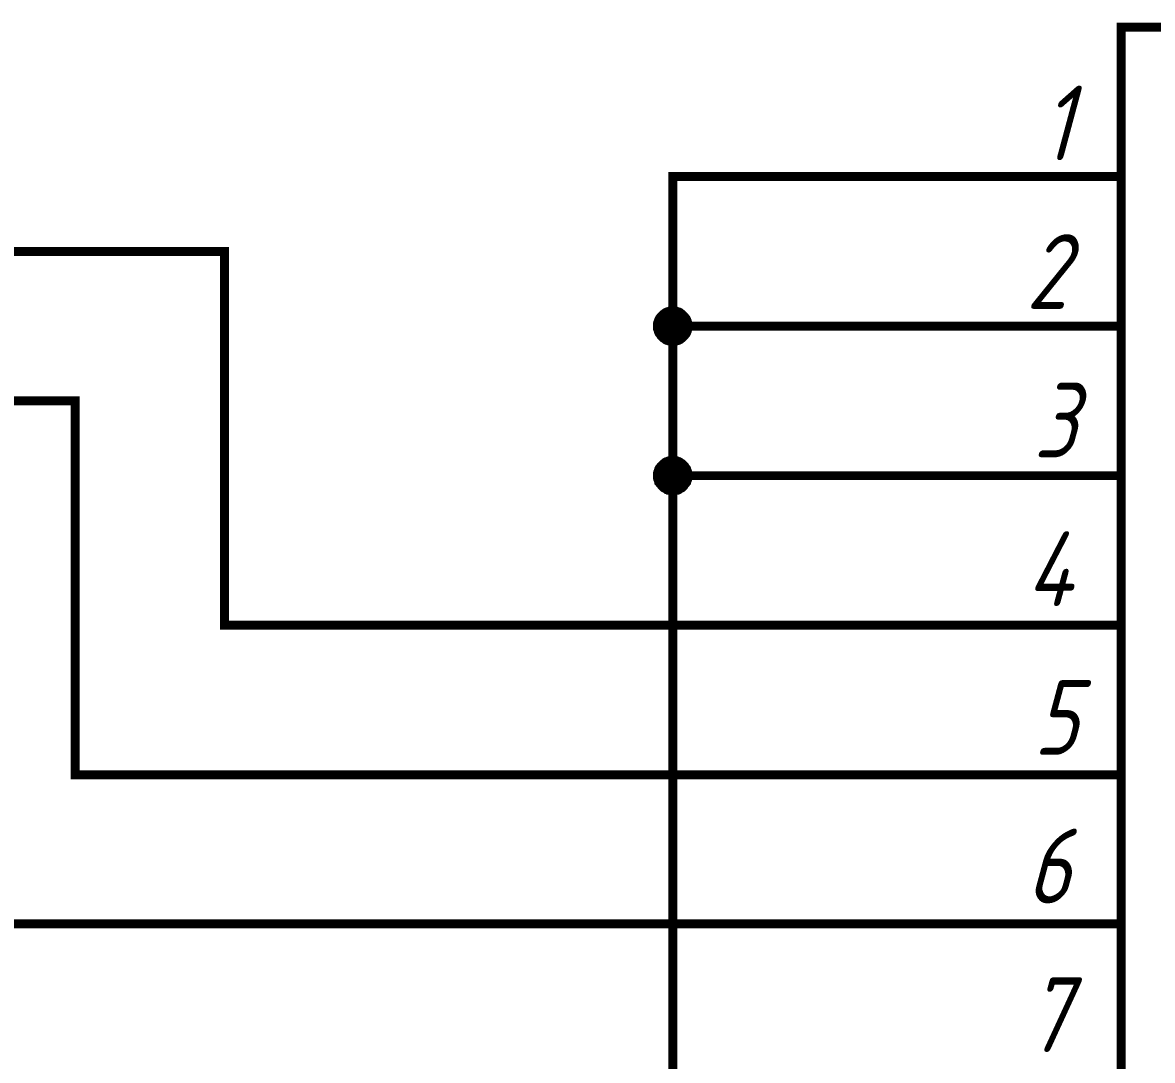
# Model space of a CAD drawing. Header units: millimetres. Extents: x 101 to 942, y 57 to 651.
# Drawn here: x 283.4 to 321.18, y 549.23 to 583.94 of the extents above; entities that cross this region are included whole.
import ezdxf

# ---------------------------------------------------------------- set-up
doc = ezdxf.new("R2010")
doc.units = ezdxf.units.MM
doc.header["$LTSCALE"] = 0.5
doc.layers.add('Sheet', color=255, linetype='Continuous')
doc.styles.add('GOST type A0', font='', dxfattribs={"oblique": 15, "height": 3.5})
doc.styles.get('GOST type A0').set_extended_font_data('GOST type A')

msp = doc.modelspace()

# ---------------------------------------------------------------- linework, layer by layer
at = {"layer": 'Sheet', "color": 7, "const_width": 0.3}
msp.add_lwpolyline([(320.142, 583.791), (347.627, 583.791), (347.627, 538.791), (320.142, 538.791), (320.142, 583.791)], close=True, dxfattribs=at)
at = {"layer": 'Sheet', "color": 7}
for points, const_width in [([(317.642, 578.789), (305.142, 578.789), (305.142, 573.788), (317.642, 573.788)], 0.3), ([(320.142, 578.789), (317.642, 578.789)], 0.3), ([(255.157, 576.289), (290.158, 576.289), (290.158, 563.784), (317.642, 563.784)], 0.3), ([(304.63, 573.788), (304.63, 573.819), (304.63, 573.834), (304.63, 573.865), (304.645, 573.896), (304.645, 573.912), (304.661, 573.943), (304.661, 573.958), (304.676, 573.99), (304.676, 574.005), (304.692, 574.036), (304.707, 574.052), (304.723, 574.067), (304.738, 574.098), (304.754, 574.114), (304.77, 574.129), (304.785, 574.145), (304.801, 574.16), (304.816, 574.176), (304.832, 574.191), (304.863, 574.207), (304.878, 574.223), (304.894, 574.238), (304.925, 574.254), (304.94, 574.254), (304.971, 574.269), (304.987, 574.269), (305.018, 574.285), (305.034, 574.285), (305.065, 574.3), (305.096, 574.3), (305.111, 574.3), (305.142, 574.3)], 0.3), ([(304.63, 573.788), (304.63, 573.819), (304.63, 573.834), (304.63, 573.865), (304.645, 573.896), (304.645, 573.912), (304.661, 573.943), (304.661, 573.958), (304.676, 573.99), (304.676, 574.005), (304.692, 574.036), (304.707, 574.052), (304.723, 574.067), (304.738, 574.098), (304.754, 574.114), (304.77, 574.129), (304.785, 574.145), (304.801, 574.16), (304.816, 574.176), (304.832, 574.191), (304.863, 574.207), (304.878, 574.223), (304.894, 574.238), (304.925, 574.254), (304.94, 574.254), (304.971, 574.269), (304.987, 574.269), (305.018, 574.285), (305.034, 574.285), (305.065, 574.3), (305.096, 574.3), (305.111, 574.3), (305.142, 574.3)], 0.3), ([(304.63, 573.788), (304.63, 573.819), (304.63, 573.834), (304.63, 573.865), (304.645, 573.896), (304.645, 573.912), (304.661, 573.943), (304.661, 573.958), (304.676, 573.99), (304.676, 574.005), (304.692, 574.036), (304.707, 574.052), (304.723, 574.067), (304.738, 574.098), (304.754, 574.114), (304.77, 574.129), (304.785, 574.145), (304.801, 574.16), (304.816, 574.176), (304.832, 574.191), (304.863, 574.207), (304.878, 574.223), (304.894, 574.238), (304.925, 574.254), (304.94, 574.254), (304.971, 574.269), (304.987, 574.269), (305.018, 574.285), (305.034, 574.285), (305.065, 574.3), (305.096, 574.3), (305.111, 574.3), (305.142, 574.3)], 0.3), ([(304.63, 573.788), (304.63, 573.819), (304.63, 573.834), (304.63, 573.865), (304.645, 573.896), (304.645, 573.912), (304.661, 573.943), (304.661, 573.958), (304.676, 573.99), (304.676, 574.005), (304.692, 574.036), (304.707, 574.052), (304.723, 574.067), (304.738, 574.098), (304.754, 574.114), (304.77, 574.129), (304.785, 574.145), (304.801, 574.16), (304.816, 574.176), (304.832, 574.191), (304.863, 574.207), (304.878, 574.223), (304.894, 574.238), (304.925, 574.254), (304.94, 574.254), (304.971, 574.269), (304.987, 574.269), (305.018, 574.285), (305.034, 574.285), (305.065, 574.3), (305.096, 574.3), (305.111, 574.3), (305.142, 574.3)], 0.3), ([(304.63, 573.788), (304.63, 573.819), (304.63, 573.834), (304.63, 573.865), (304.645, 573.896), (304.645, 573.912), (304.661, 573.943), (304.661, 573.958), (304.676, 573.99), (304.676, 574.005), (304.692, 574.036), (304.707, 574.052), (304.723, 574.067), (304.738, 574.098), (304.754, 574.114), (304.77, 574.129), (304.785, 574.145), (304.801, 574.16), (304.816, 574.176), (304.832, 574.191), (304.863, 574.207), (304.878, 574.223), (304.894, 574.238), (304.925, 574.254), (304.94, 574.254), (304.971, 574.269), (304.987, 574.269), (305.018, 574.285), (305.034, 574.285), (305.065, 574.3), (305.096, 574.3), (305.111, 574.3), (305.142, 574.3)], 0.0991), ([(304.63, 573.788), (304.63, 573.819), (304.63, 573.834), (304.63, 573.865), (304.645, 573.896), (304.645, 573.912), (304.661, 573.943), (304.661, 573.958), (304.676, 573.99), (304.676, 574.005), (304.692, 574.036), (304.707, 574.052), (304.723, 574.067), (304.738, 574.098), (304.754, 574.114), (304.77, 574.129), (304.785, 574.145), (304.801, 574.16), (304.816, 574.176), (304.832, 574.191), (304.863, 574.207), (304.878, 574.223), (304.894, 574.238), (304.925, 574.254), (304.94, 574.254), (304.971, 574.269), (304.987, 574.269), (305.018, 574.285), (305.034, 574.285), (305.065, 574.3), (305.096, 574.3), (305.111, 574.3), (305.142, 574.3)], 0.0991), ([(304.63, 573.788), (304.63, 573.819), (304.63, 573.834), (304.63, 573.865), (304.645, 573.896), (304.645, 573.912), (304.661, 573.943), (304.661, 573.958), (304.676, 573.99), (304.676, 574.005), (304.692, 574.036), (304.707, 574.052), (304.723, 574.067), (304.738, 574.098), (304.754, 574.114), (304.77, 574.129), (304.785, 574.145), (304.801, 574.16), (304.816, 574.176), (304.832, 574.191), (304.863, 574.207), (304.878, 574.223), (304.894, 574.238), (304.925, 574.254), (304.94, 574.254), (304.971, 574.269), (304.987, 574.269), (305.018, 574.285), (305.034, 574.285), (305.065, 574.3), (305.096, 574.3), (305.111, 574.3), (305.142, 574.3)], 0.0991), ([(304.63, 573.788), (304.63, 573.819), (304.63, 573.834), (304.63, 573.865), (304.645, 573.896), (304.645, 573.912), (304.661, 573.943), (304.661, 573.958), (304.676, 573.99), (304.676, 574.005), (304.692, 574.036), (304.707, 574.052), (304.723, 574.067), (304.738, 574.098), (304.754, 574.114), (304.77, 574.129), (304.785, 574.145), (304.801, 574.16), (304.816, 574.176), (304.832, 574.191), (304.863, 574.207), (304.878, 574.223), (304.894, 574.238), (304.925, 574.254), (304.94, 574.254), (304.971, 574.269), (304.987, 574.269), (305.018, 574.285), (305.034, 574.285), (305.065, 574.3), (305.096, 574.3), (305.111, 574.3), (305.142, 574.3)], 0.0991), ([(305.142, 574.3), (305.142, 574.3)], 0.3), ([(305.142, 574.3), (305.173, 574.3), (305.189, 574.3), (305.22, 574.3), (305.251, 574.285), (305.266, 574.285), (305.298, 574.269), (305.313, 574.269), (305.344, 574.254), (305.36, 574.254), (305.391, 574.238), (305.406, 574.223), (305.422, 574.207), (305.453, 574.191), (305.468, 574.176), (305.484, 574.16), (305.499, 574.145), (305.515, 574.129), (305.53, 574.114), (305.546, 574.098), (305.561, 574.067), (305.577, 574.052), (305.593, 574.036), (305.608, 574.005), (305.608, 573.99), (305.624, 573.958), (305.624, 573.943), (305.639, 573.912), (305.639, 573.896), (305.655, 573.865), (305.655, 573.834), (305.655, 573.819), (305.655, 573.788)], 0.3), ([(305.142, 574.3), (305.142, 574.3)], 0.3), ([(305.142, 574.3), (305.173, 574.3), (305.189, 574.3), (305.22, 574.3), (305.251, 574.285), (305.266, 574.285), (305.298, 574.269), (305.313, 574.269), (305.344, 574.254), (305.36, 574.254), (305.391, 574.238), (305.406, 574.223), (305.422, 574.207), (305.453, 574.191), (305.468, 574.176), (305.484, 574.16), (305.499, 574.145), (305.515, 574.129), (305.53, 574.114), (305.546, 574.098), (305.561, 574.067), (305.577, 574.052), (305.593, 574.036), (305.608, 574.005), (305.608, 573.99), (305.624, 573.958), (305.624, 573.943), (305.639, 573.912), (305.639, 573.896), (305.655, 573.865), (305.655, 573.834), (305.655, 573.819), (305.655, 573.788)], 0.3), ([(305.142, 574.3), (305.142, 574.3)], 0.3), ([(305.142, 574.3), (305.173, 574.3), (305.189, 574.3), (305.22, 574.3), (305.251, 574.285), (305.266, 574.285), (305.298, 574.269), (305.313, 574.269), (305.344, 574.254), (305.36, 574.254), (305.391, 574.238), (305.406, 574.223), (305.422, 574.207), (305.453, 574.191), (305.468, 574.176), (305.484, 574.16), (305.499, 574.145), (305.515, 574.129), (305.53, 574.114), (305.546, 574.098), (305.561, 574.067), (305.577, 574.052), (305.593, 574.036), (305.608, 574.005), (305.608, 573.99), (305.624, 573.958), (305.624, 573.943), (305.639, 573.912), (305.639, 573.896), (305.655, 573.865), (305.655, 573.834), (305.655, 573.819), (305.655, 573.788)], 0.3), ([(305.142, 574.3), (305.142, 574.3)], 0.3), ([(305.142, 574.3), (305.173, 574.3), (305.189, 574.3), (305.22, 574.3), (305.251, 574.285), (305.266, 574.285), (305.298, 574.269), (305.313, 574.269), (305.344, 574.254), (305.36, 574.254), (305.391, 574.238), (305.406, 574.223), (305.422, 574.207), (305.453, 574.191), (305.468, 574.176), (305.484, 574.16), (305.499, 574.145), (305.515, 574.129), (305.53, 574.114), (305.546, 574.098), (305.561, 574.067), (305.577, 574.052), (305.593, 574.036), (305.608, 574.005), (305.608, 573.99), (305.624, 573.958), (305.624, 573.943), (305.639, 573.912), (305.639, 573.896), (305.655, 573.865), (305.655, 573.834), (305.655, 573.819), (305.655, 573.788)], 0.3), ([(305.142, 574.3), (305.142, 574.3)], 0.0991), ([(305.142, 574.3), (305.173, 574.3), (305.189, 574.3), (305.22, 574.3), (305.251, 574.285), (305.266, 574.285), (305.298, 574.269), (305.313, 574.269), (305.344, 574.254), (305.36, 574.254), (305.391, 574.238), (305.406, 574.223), (305.422, 574.207), (305.453, 574.191), (305.468, 574.176), (305.484, 574.16), (305.499, 574.145), (305.515, 574.129), (305.53, 574.114), (305.546, 574.098), (305.561, 574.067), (305.577, 574.052), (305.593, 574.036), (305.608, 574.005), (305.608, 573.99), (305.624, 573.958), (305.624, 573.943), (305.639, 573.912), (305.639, 573.896), (305.655, 573.865), (305.655, 573.834), (305.655, 573.819), (305.655, 573.788)], 0.0991), ([(305.142, 574.3), (305.142, 574.3)], 0.0991), ([(305.142, 574.3), (305.173, 574.3), (305.189, 574.3), (305.22, 574.3), (305.251, 574.285), (305.266, 574.285), (305.298, 574.269), (305.313, 574.269), (305.344, 574.254), (305.36, 574.254), (305.391, 574.238), (305.406, 574.223), (305.422, 574.207), (305.453, 574.191), (305.468, 574.176), (305.484, 574.16), (305.499, 574.145), (305.515, 574.129), (305.53, 574.114), (305.546, 574.098), (305.561, 574.067), (305.577, 574.052), (305.593, 574.036), (305.608, 574.005), (305.608, 573.99), (305.624, 573.958), (305.624, 573.943), (305.639, 573.912), (305.639, 573.896), (305.655, 573.865), (305.655, 573.834), (305.655, 573.819), (305.655, 573.788)], 0.0991), ([(305.142, 574.3), (305.142, 574.3)], 0.0991), ([(305.142, 574.3), (305.173, 574.3), (305.189, 574.3), (305.22, 574.3), (305.251, 574.285), (305.266, 574.285), (305.298, 574.269), (305.313, 574.269), (305.344, 574.254), (305.36, 574.254), (305.391, 574.238), (305.406, 574.223), (305.422, 574.207), (305.453, 574.191), (305.468, 574.176), (305.484, 574.16), (305.499, 574.145), (305.515, 574.129), (305.53, 574.114), (305.546, 574.098), (305.561, 574.067), (305.577, 574.052), (305.593, 574.036), (305.608, 574.005), (305.608, 573.99), (305.624, 573.958), (305.624, 573.943), (305.639, 573.912), (305.639, 573.896), (305.655, 573.865), (305.655, 573.834), (305.655, 573.819), (305.655, 573.788)], 0.0991), ([(305.142, 574.3), (305.142, 574.3)], 0.0991), ([(305.142, 574.3), (305.173, 574.3), (305.189, 574.3), (305.22, 574.3), (305.251, 574.285), (305.266, 574.285), (305.298, 574.269), (305.313, 574.269), (305.344, 574.254), (305.36, 574.254), (305.391, 574.238), (305.406, 574.223), (305.422, 574.207), (305.453, 574.191), (305.468, 574.176), (305.484, 574.16), (305.499, 574.145), (305.515, 574.129), (305.53, 574.114), (305.546, 574.098), (305.561, 574.067), (305.577, 574.052), (305.593, 574.036), (305.608, 574.005), (305.608, 573.99), (305.624, 573.958), (305.624, 573.943), (305.639, 573.912), (305.639, 573.896), (305.655, 573.865), (305.655, 573.834), (305.655, 573.819), (305.655, 573.788)], 0.0991), ([(305.142, 573.275), (305.111, 573.275), (305.096, 573.275), (305.065, 573.275), (305.034, 573.291), (305.018, 573.291), (304.987, 573.306), (304.971, 573.306), (304.94, 573.322), (304.925, 573.322), (304.894, 573.337), (304.878, 573.353), (304.863, 573.368), (304.832, 573.384), (304.816, 573.399), (304.801, 573.415), (304.785, 573.43), (304.77, 573.446), (304.754, 573.461), (304.738, 573.477), (304.723, 573.508), (304.707, 573.524), (304.692, 573.539), (304.676, 573.57), (304.676, 573.586), (304.661, 573.617), (304.661, 573.632), (304.645, 573.663), (304.645, 573.679), (304.63, 573.71), (304.63, 573.741), (304.63, 573.757), (304.63, 573.788)], 0.3), ([(304.63, 573.788), (304.63, 573.788)], 0.3), ([(305.142, 573.275), (305.111, 573.275), (305.096, 573.275), (305.065, 573.275), (305.034, 573.291), (305.018, 573.291), (304.987, 573.306), (304.971, 573.306), (304.94, 573.322), (304.925, 573.322), (304.894, 573.337), (304.878, 573.353), (304.863, 573.368), (304.832, 573.384), (304.816, 573.399), (304.801, 573.415), (304.785, 573.43), (304.77, 573.446), (304.754, 573.461), (304.738, 573.477), (304.723, 573.508), (304.707, 573.524), (304.692, 573.539), (304.676, 573.57), (304.676, 573.586), (304.661, 573.617), (304.661, 573.632), (304.645, 573.663), (304.645, 573.679), (304.63, 573.71), (304.63, 573.741), (304.63, 573.757), (304.63, 573.788)], 0.3), ([(304.63, 573.788), (304.63, 573.788)], 0.3), ([(305.142, 573.275), (305.111, 573.275), (305.096, 573.275), (305.065, 573.275), (305.034, 573.291), (305.018, 573.291), (304.987, 573.306), (304.971, 573.306), (304.94, 573.322), (304.925, 573.322), (304.894, 573.337), (304.878, 573.353), (304.863, 573.368), (304.832, 573.384), (304.816, 573.399), (304.801, 573.415), (304.785, 573.43), (304.77, 573.446), (304.754, 573.461), (304.738, 573.477), (304.723, 573.508), (304.707, 573.524), (304.692, 573.539), (304.676, 573.57), (304.676, 573.586), (304.661, 573.617), (304.661, 573.632), (304.645, 573.663), (304.645, 573.679), (304.63, 573.71), (304.63, 573.741), (304.63, 573.757), (304.63, 573.788)], 0.3), ([(304.63, 573.788), (304.63, 573.788)], 0.3), ([(305.142, 573.275), (305.111, 573.275), (305.096, 573.275), (305.065, 573.275), (305.034, 573.291), (305.018, 573.291), (304.987, 573.306), (304.971, 573.306), (304.94, 573.322), (304.925, 573.322), (304.894, 573.337), (304.878, 573.353), (304.863, 573.368), (304.832, 573.384), (304.816, 573.399), (304.801, 573.415), (304.785, 573.43), (304.77, 573.446), (304.754, 573.461), (304.738, 573.477), (304.723, 573.508), (304.707, 573.524), (304.692, 573.539), (304.676, 573.57), (304.676, 573.586), (304.661, 573.617), (304.661, 573.632), (304.645, 573.663), (304.645, 573.679), (304.63, 573.71), (304.63, 573.741), (304.63, 573.757), (304.63, 573.788)], 0.3), ([(304.63, 573.788), (304.63, 573.788)], 0.3), ([(305.655, 573.788), (305.655, 573.757), (305.655, 573.741), (305.655, 573.71), (305.639, 573.679), (305.639, 573.663), (305.624, 573.632), (305.624, 573.617), (305.608, 573.586), (305.608, 573.57), (305.593, 573.539), (305.577, 573.524), (305.561, 573.508), (305.546, 573.477), (305.53, 573.461), (305.515, 573.446), (305.499, 573.43), (305.484, 573.415), (305.468, 573.399), (305.453, 573.384), (305.422, 573.368), (305.406, 573.353), (305.391, 573.337), (305.36, 573.322), (305.344, 573.322), (305.313, 573.306), (305.298, 573.306), (305.266, 573.291), (305.251, 573.291), (305.22, 573.275), (305.189, 573.275), (305.173, 573.275), (305.142, 573.275)], 0.3), ([(305.142, 568.786), (305.142, 573.788)], 0.3), ([(305.655, 573.788), (305.655, 573.757), (305.655, 573.741), (305.655, 573.71), (305.639, 573.679), (305.639, 573.663), (305.624, 573.632), (305.624, 573.617), (305.608, 573.586), (305.608, 573.57), (305.593, 573.539), (305.577, 573.524), (305.561, 573.508), (305.546, 573.477), (305.53, 573.461), (305.515, 573.446), (305.499, 573.43), (305.484, 573.415), (305.468, 573.399), (305.453, 573.384), (305.422, 573.368), (305.406, 573.353), (305.391, 573.337), (305.36, 573.322), (305.344, 573.322), (305.313, 573.306), (305.298, 573.306), (305.266, 573.291), (305.251, 573.291), (305.22, 573.275), (305.189, 573.275), (305.173, 573.275), (305.142, 573.275)], 0.3), ([(305.655, 573.788), (305.655, 573.757), (305.655, 573.741), (305.655, 573.71), (305.639, 573.679), (305.639, 573.663), (305.624, 573.632), (305.624, 573.617), (305.608, 573.586), (305.608, 573.57), (305.593, 573.539), (305.577, 573.524), (305.561, 573.508), (305.546, 573.477), (305.53, 573.461), (305.515, 573.446), (305.499, 573.43), (305.484, 573.415), (305.468, 573.399), (305.453, 573.384), (305.422, 573.368), (305.406, 573.353), (305.391, 573.337), (305.36, 573.322), (305.344, 573.322), (305.313, 573.306), (305.298, 573.306), (305.266, 573.291), (305.251, 573.291), (305.22, 573.275), (305.189, 573.275), (305.173, 573.275), (305.142, 573.275)], 0.3), ([(305.655, 573.788), (305.655, 573.757), (305.655, 573.741), (305.655, 573.71), (305.639, 573.679), (305.639, 573.663), (305.624, 573.632), (305.624, 573.617), (305.608, 573.586), (305.608, 573.57), (305.593, 573.539), (305.577, 573.524), (305.561, 573.508), (305.546, 573.477), (305.53, 573.461), (305.515, 573.446), (305.499, 573.43), (305.484, 573.415), (305.468, 573.399), (305.453, 573.384), (305.422, 573.368), (305.406, 573.353), (305.391, 573.337), (305.36, 573.322), (305.344, 573.322), (305.313, 573.306), (305.298, 573.306), (305.266, 573.291), (305.251, 573.291), (305.22, 573.275), (305.189, 573.275), (305.173, 573.275), (305.142, 573.275)], 0.3), ([(305.655, 573.788), (305.655, 573.788), (305.655, 573.788), (305.655, 573.788), (305.655, 573.788), (305.655, 573.788), (305.655, 573.788), (305.655, 573.788), (305.655, 573.788), (305.655, 573.788), (305.655, 573.788), (305.655, 573.788), (305.655, 573.788), (305.655, 573.788), (305.655, 573.788), (305.655, 573.788), (305.655, 573.788), (305.655, 573.788), (305.655, 573.788), (305.655, 573.788), (305.655, 573.788), (305.655, 573.788), (305.655, 573.788), (305.655, 573.788), (305.655, 573.788), (305.655, 573.788), (305.655, 573.788), (305.655, 573.788), (305.655, 573.788), (305.655, 573.788), (305.655, 573.788), (305.655, 573.788), (305.655, 573.788)], 0.3), ([(305.655, 573.788), (305.655, 573.788)], 0.3), ([(305.655, 573.788), (305.655, 573.788), (305.655, 573.788), (305.655, 573.788), (305.655, 573.788), (305.655, 573.788), (305.655, 573.788), (305.655, 573.788), (305.655, 573.788), (305.655, 573.788), (305.655, 573.788), (305.655, 573.788), (305.655, 573.788), (305.655, 573.788), (305.655, 573.788), (305.655, 573.788), (305.655, 573.788), (305.655, 573.788), (305.655, 573.788), (305.655, 573.788), (305.655, 573.788), (305.655, 573.788), (305.655, 573.788), (305.655, 573.788), (305.655, 573.788), (305.655, 573.788), (305.655, 573.788), (305.655, 573.788), (305.655, 573.788), (305.655, 573.788), (305.655, 573.788), (305.655, 573.788), (305.655, 573.788)], 0.3), ([(305.655, 573.788), (305.655, 573.788)], 0.3), ([(305.655, 573.788), (305.655, 573.788), (305.655, 573.788), (305.655, 573.788), (305.655, 573.788), (305.655, 573.788), (305.655, 573.788), (305.655, 573.788), (305.655, 573.788), (305.655, 573.788), (305.655, 573.788), (305.655, 573.788), (305.655, 573.788), (305.655, 573.788), (305.655, 573.788), (305.655, 573.788), (305.655, 573.788), (305.655, 573.788), (305.655, 573.788), (305.655, 573.788), (305.655, 573.788), (305.655, 573.788), (305.655, 573.788), (305.655, 573.788), (305.655, 573.788), (305.655, 573.788), (305.655, 573.788), (305.655, 573.788), (305.655, 573.788), (305.655, 573.788), (305.655, 573.788), (305.655, 573.788), (305.655, 573.788)], 0.3), ([(305.655, 573.788), (305.655, 573.788)], 0.3), ([(305.655, 573.788), (305.655, 573.788), (305.655, 573.788), (305.655, 573.788), (305.655, 573.788), (305.655, 573.788), (305.655, 573.788), (305.655, 573.788), (305.655, 573.788), (305.655, 573.788), (305.655, 573.788), (305.655, 573.788), (305.655, 573.788), (305.655, 573.788), (305.655, 573.788), (305.655, 573.788), (305.655, 573.788), (305.655, 573.788), (305.655, 573.788), (305.655, 573.788), (305.655, 573.788), (305.655, 573.788), (305.655, 573.788), (305.655, 573.788), (305.655, 573.788), (305.655, 573.788), (305.655, 573.788), (305.655, 573.788), (305.655, 573.788), (305.655, 573.788), (305.655, 573.788), (305.655, 573.788), (305.655, 573.788)], 0.3), ([(305.655, 573.788), (305.655, 573.788)], 0.3), ([(320.142, 573.788), (317.642, 573.788)], 0.3), ([(305.142, 573.275), (305.111, 573.275), (305.096, 573.275), (305.065, 573.275), (305.034, 573.291), (305.018, 573.291), (304.987, 573.306), (304.971, 573.306), (304.94, 573.322), (304.925, 573.322), (304.894, 573.337), (304.878, 573.353), (304.863, 573.368), (304.832, 573.384), (304.816, 573.399), (304.801, 573.415), (304.785, 573.43), (304.77, 573.446), (304.754, 573.461), (304.738, 573.477), (304.723, 573.508), (304.707, 573.524), (304.692, 573.539), (304.676, 573.57), (304.676, 573.586), (304.661, 573.617), (304.661, 573.632), (304.645, 573.663), (304.645, 573.679), (304.63, 573.71), (304.63, 573.741), (304.63, 573.757), (304.63, 573.788)], 0.0991), ([(304.63, 573.788), (304.63, 573.788)], 0.0991), ([(305.142, 573.275), (305.111, 573.275), (305.096, 573.275), (305.065, 573.275), (305.034, 573.291), (305.018, 573.291), (304.987, 573.306), (304.971, 573.306), (304.94, 573.322), (304.925, 573.322), (304.894, 573.337), (304.878, 573.353), (304.863, 573.368), (304.832, 573.384), (304.816, 573.399), (304.801, 573.415), (304.785, 573.43), (304.77, 573.446), (304.754, 573.461), (304.738, 573.477), (304.723, 573.508), (304.707, 573.524), (304.692, 573.539), (304.676, 573.57), (304.676, 573.586), (304.661, 573.617), (304.661, 573.632), (304.645, 573.663), (304.645, 573.679), (304.63, 573.71), (304.63, 573.741), (304.63, 573.757), (304.63, 573.788)], 0.0991), ([(304.63, 573.788), (304.63, 573.788)], 0.0991), ([(305.142, 573.275), (305.111, 573.275), (305.096, 573.275), (305.065, 573.275), (305.034, 573.291), (305.018, 573.291), (304.987, 573.306), (304.971, 573.306), (304.94, 573.322), (304.925, 573.322), (304.894, 573.337), (304.878, 573.353), (304.863, 573.368), (304.832, 573.384), (304.816, 573.399), (304.801, 573.415), (304.785, 573.43), (304.77, 573.446), (304.754, 573.461), (304.738, 573.477), (304.723, 573.508), (304.707, 573.524), (304.692, 573.539), (304.676, 573.57), (304.676, 573.586), (304.661, 573.617), (304.661, 573.632), (304.645, 573.663), (304.645, 573.679), (304.63, 573.71), (304.63, 573.741), (304.63, 573.757), (304.63, 573.788)], 0.0991), ([(304.63, 573.788), (304.63, 573.788)], 0.0991), ([(305.142, 573.275), (305.111, 573.275), (305.096, 573.275), (305.065, 573.275), (305.034, 573.291), (305.018, 573.291), (304.987, 573.306), (304.971, 573.306), (304.94, 573.322), (304.925, 573.322), (304.894, 573.337), (304.878, 573.353), (304.863, 573.368), (304.832, 573.384), (304.816, 573.399), (304.801, 573.415), (304.785, 573.43), (304.77, 573.446), (304.754, 573.461), (304.738, 573.477), (304.723, 573.508), (304.707, 573.524), (304.692, 573.539), (304.676, 573.57), (304.676, 573.586), (304.661, 573.617), (304.661, 573.632), (304.645, 573.663), (304.645, 573.679), (304.63, 573.71), (304.63, 573.741), (304.63, 573.757), (304.63, 573.788)], 0.0991), ([(304.63, 573.788), (304.63, 573.788)], 0.0991), ([(305.655, 573.788), (305.655, 573.757), (305.655, 573.741), (305.655, 573.71), (305.639, 573.679), (305.639, 573.663), (305.624, 573.632), (305.624, 573.617), (305.608, 573.586), (305.608, 573.57), (305.593, 573.539), (305.577, 573.524), (305.561, 573.508), (305.546, 573.477), (305.53, 573.461), (305.515, 573.446), (305.499, 573.43), (305.484, 573.415), (305.468, 573.399), (305.453, 573.384), (305.422, 573.368), (305.406, 573.353), (305.391, 573.337), (305.36, 573.322), (305.344, 573.322), (305.313, 573.306), (305.298, 573.306), (305.266, 573.291), (305.251, 573.291), (305.22, 573.275), (305.189, 573.275), (305.173, 573.275), (305.142, 573.275)], 0.0991), ([(305.655, 573.788), (305.655, 573.757), (305.655, 573.741), (305.655, 573.71), (305.639, 573.679), (305.639, 573.663), (305.624, 573.632), (305.624, 573.617), (305.608, 573.586), (305.608, 573.57), (305.593, 573.539), (305.577, 573.524), (305.561, 573.508), (305.546, 573.477), (305.53, 573.461), (305.515, 573.446), (305.499, 573.43), (305.484, 573.415), (305.468, 573.399), (305.453, 573.384), (305.422, 573.368), (305.406, 573.353), (305.391, 573.337), (305.36, 573.322), (305.344, 573.322), (305.313, 573.306), (305.298, 573.306), (305.266, 573.291), (305.251, 573.291), (305.22, 573.275), (305.189, 573.275), (305.173, 573.275), (305.142, 573.275)], 0.0991), ([(305.655, 573.788), (305.655, 573.757), (305.655, 573.741), (305.655, 573.71), (305.639, 573.679), (305.639, 573.663), (305.624, 573.632), (305.624, 573.617), (305.608, 573.586), (305.608, 573.57), (305.593, 573.539), (305.577, 573.524), (305.561, 573.508), (305.546, 573.477), (305.53, 573.461), (305.515, 573.446), (305.499, 573.43), (305.484, 573.415), (305.468, 573.399), (305.453, 573.384), (305.422, 573.368), (305.406, 573.353), (305.391, 573.337), (305.36, 573.322), (305.344, 573.322), (305.313, 573.306), (305.298, 573.306), (305.266, 573.291), (305.251, 573.291), (305.22, 573.275), (305.189, 573.275), (305.173, 573.275), (305.142, 573.275)], 0.0991), ([(305.655, 573.788), (305.655, 573.757), (305.655, 573.741), (305.655, 573.71), (305.639, 573.679), (305.639, 573.663), (305.624, 573.632), (305.624, 573.617), (305.608, 573.586), (305.608, 573.57), (305.593, 573.539), (305.577, 573.524), (305.561, 573.508), (305.546, 573.477), (305.53, 573.461), (305.515, 573.446), (305.499, 573.43), (305.484, 573.415), (305.468, 573.399), (305.453, 573.384), (305.422, 573.368), (305.406, 573.353), (305.391, 573.337), (305.36, 573.322), (305.344, 573.322), (305.313, 573.306), (305.298, 573.306), (305.266, 573.291), (305.251, 573.291), (305.22, 573.275), (305.189, 573.275), (305.173, 573.275), (305.142, 573.275)], 0.0991), ([(305.655, 573.788), (305.655, 573.788), (305.655, 573.788), (305.655, 573.788), (305.655, 573.788), (305.655, 573.788), (305.655, 573.788), (305.655, 573.788), (305.655, 573.788), (305.655, 573.788), (305.655, 573.788), (305.655, 573.788), (305.655, 573.788), (305.655, 573.788), (305.655, 573.788), (305.655, 573.788), (305.655, 573.788), (305.655, 573.788), (305.655, 573.788), (305.655, 573.788), (305.655, 573.788), (305.655, 573.788), (305.655, 573.788), (305.655, 573.788), (305.655, 573.788), (305.655, 573.788), (305.655, 573.788), (305.655, 573.788), (305.655, 573.788), (305.655, 573.788), (305.655, 573.788), (305.655, 573.788), (305.655, 573.788)], 0.0991), ([(305.655, 573.788), (305.655, 573.788)], 0.0991), ([(305.655, 573.788), (305.655, 573.788), (305.655, 573.788), (305.655, 573.788), (305.655, 573.788), (305.655, 573.788), (305.655, 573.788), (305.655, 573.788), (305.655, 573.788), (305.655, 573.788), (305.655, 573.788), (305.655, 573.788), (305.655, 573.788), (305.655, 573.788), (305.655, 573.788), (305.655, 573.788), (305.655, 573.788), (305.655, 573.788), (305.655, 573.788), (305.655, 573.788), (305.655, 573.788), (305.655, 573.788), (305.655, 573.788), (305.655, 573.788), (305.655, 573.788), (305.655, 573.788), (305.655, 573.788), (305.655, 573.788), (305.655, 573.788), (305.655, 573.788), (305.655, 573.788), (305.655, 573.788), (305.655, 573.788)], 0.0991), ([(305.655, 573.788), (305.655, 573.788)], 0.0991), ([(305.655, 573.788), (305.655, 573.788), (305.655, 573.788), (305.655, 573.788), (305.655, 573.788), (305.655, 573.788), (305.655, 573.788), (305.655, 573.788), (305.655, 573.788), (305.655, 573.788), (305.655, 573.788), (305.655, 573.788), (305.655, 573.788), (305.655, 573.788), (305.655, 573.788), (305.655, 573.788), (305.655, 573.788), (305.655, 573.788), (305.655, 573.788), (305.655, 573.788), (305.655, 573.788), (305.655, 573.788), (305.655, 573.788), (305.655, 573.788), (305.655, 573.788), (305.655, 573.788), (305.655, 573.788), (305.655, 573.788), (305.655, 573.788), (305.655, 573.788), (305.655, 573.788), (305.655, 573.788), (305.655, 573.788)], 0.0991), ([(305.655, 573.788), (305.655, 573.788)], 0.0991), ([(305.655, 573.788), (305.655, 573.788), (305.655, 573.788), (305.655, 573.788), (305.655, 573.788), (305.655, 573.788), (305.655, 573.788), (305.655, 573.788), (305.655, 573.788), (305.655, 573.788), (305.655, 573.788), (305.655, 573.788), (305.655, 573.788), (305.655, 573.788), (305.655, 573.788), (305.655, 573.788), (305.655, 573.788), (305.655, 573.788), (305.655, 573.788), (305.655, 573.788), (305.655, 573.788), (305.655, 573.788), (305.655, 573.788), (305.655, 573.788), (305.655, 573.788), (305.655, 573.788), (305.655, 573.788), (305.655, 573.788), (305.655, 573.788), (305.655, 573.788), (305.655, 573.788), (305.655, 573.788), (305.655, 573.788)], 0.0991), ([(305.655, 573.788), (305.655, 573.788)], 0.0991), ([(255.157, 571.287), (285.158, 571.287), (285.158, 558.782), (317.642, 558.782)], 0.3), ([(304.63, 568.786), (304.63, 568.817), (304.63, 568.832), (304.63, 568.864), (304.645, 568.895), (304.645, 568.91), (304.661, 568.941), (304.661, 568.957), (304.676, 568.988), (304.676, 569.003), (304.692, 569.034), (304.707, 569.05), (304.723, 569.065), (304.738, 569.097), (304.754, 569.112), (304.77, 569.128), (304.785, 569.143), (304.801, 569.159), (304.816, 569.174), (304.832, 569.19), (304.863, 569.205), (304.878, 569.221), (304.894, 569.236), (304.925, 569.252), (304.94, 569.252), (304.971, 569.267), (304.987, 569.267), (305.018, 569.283), (305.034, 569.283), (305.065, 569.298), (305.096, 569.298), (305.111, 569.298), (305.142, 569.298)], 0.3), ([(304.63, 568.786), (304.63, 568.817), (304.63, 568.832), (304.63, 568.864), (304.645, 568.895), (304.645, 568.91), (304.661, 568.941), (304.661, 568.957), (304.676, 568.988), (304.676, 569.003), (304.692, 569.034), (304.707, 569.05), (304.723, 569.065), (304.738, 569.097), (304.754, 569.112), (304.77, 569.128), (304.785, 569.143), (304.801, 569.159), (304.816, 569.174), (304.832, 569.19), (304.863, 569.205), (304.878, 569.221), (304.894, 569.236), (304.925, 569.252), (304.94, 569.252), (304.971, 569.267), (304.987, 569.267), (305.018, 569.283), (305.034, 569.283), (305.065, 569.298), (305.096, 569.298), (305.111, 569.298), (305.142, 569.298)], 0.3), ([(304.63, 568.786), (304.63, 568.817), (304.63, 568.832), (304.63, 568.864), (304.645, 568.895), (304.645, 568.91), (304.661, 568.941), (304.661, 568.957), (304.676, 568.988), (304.676, 569.003), (304.692, 569.034), (304.707, 569.05), (304.723, 569.065), (304.738, 569.097), (304.754, 569.112), (304.77, 569.128), (304.785, 569.143), (304.801, 569.159), (304.816, 569.174), (304.832, 569.19), (304.863, 569.205), (304.878, 569.221), (304.894, 569.236), (304.925, 569.252), (304.94, 569.252), (304.971, 569.267), (304.987, 569.267), (305.018, 569.283), (305.034, 569.283), (305.065, 569.298), (305.096, 569.298), (305.111, 569.298), (305.142, 569.298)], 0.3), ([(304.63, 568.786), (304.63, 568.817), (304.63, 568.832), (304.63, 568.864), (304.645, 568.895), (304.645, 568.91), (304.661, 568.941), (304.661, 568.957), (304.676, 568.988), (304.676, 569.003), (304.692, 569.034), (304.707, 569.05), (304.723, 569.065), (304.738, 569.097), (304.754, 569.112), (304.77, 569.128), (304.785, 569.143), (304.801, 569.159), (304.816, 569.174), (304.832, 569.19), (304.863, 569.205), (304.878, 569.221), (304.894, 569.236), (304.925, 569.252), (304.94, 569.252), (304.971, 569.267), (304.987, 569.267), (305.018, 569.283), (305.034, 569.283), (305.065, 569.298), (305.096, 569.298), (305.111, 569.298), (305.142, 569.298)], 0.3), ([(304.63, 568.786), (304.63, 568.817), (304.63, 568.832), (304.63, 568.864), (304.645, 568.895), (304.645, 568.91), (304.661, 568.941), (304.661, 568.957), (304.676, 568.988), (304.676, 569.003), (304.692, 569.034), (304.707, 569.05), (304.723, 569.065), (304.738, 569.097), (304.754, 569.112), (304.77, 569.128), (304.785, 569.143), (304.801, 569.159), (304.816, 569.174), (304.832, 569.19), (304.863, 569.205), (304.878, 569.221), (304.894, 569.236), (304.925, 569.252), (304.94, 569.252), (304.971, 569.267), (304.987, 569.267), (305.018, 569.283), (305.034, 569.283), (305.065, 569.298), (305.096, 569.298), (305.111, 569.298), (305.142, 569.298)], 0.0991), ([(304.63, 568.786), (304.63, 568.817), (304.63, 568.832), (304.63, 568.864), (304.645, 568.895), (304.645, 568.91), (304.661, 568.941), (304.661, 568.957), (304.676, 568.988), (304.676, 569.003), (304.692, 569.034), (304.707, 569.05), (304.723, 569.065), (304.738, 569.097), (304.754, 569.112), (304.77, 569.128), (304.785, 569.143), (304.801, 569.159), (304.816, 569.174), (304.832, 569.19), (304.863, 569.205), (304.878, 569.221), (304.894, 569.236), (304.925, 569.252), (304.94, 569.252), (304.971, 569.267), (304.987, 569.267), (305.018, 569.283), (305.034, 569.283), (305.065, 569.298), (305.096, 569.298), (305.111, 569.298), (305.142, 569.298)], 0.0991), ([(304.63, 568.786), (304.63, 568.817), (304.63, 568.832), (304.63, 568.864), (304.645, 568.895), (304.645, 568.91), (304.661, 568.941), (304.661, 568.957), (304.676, 568.988), (304.676, 569.003), (304.692, 569.034), (304.707, 569.05), (304.723, 569.065), (304.738, 569.097), (304.754, 569.112), (304.77, 569.128), (304.785, 569.143), (304.801, 569.159), (304.816, 569.174), (304.832, 569.19), (304.863, 569.205), (304.878, 569.221), (304.894, 569.236), (304.925, 569.252), (304.94, 569.252), (304.971, 569.267), (304.987, 569.267), (305.018, 569.283), (305.034, 569.283), (305.065, 569.298), (305.096, 569.298), (305.111, 569.298), (305.142, 569.298)], 0.0991), ([(304.63, 568.786), (304.63, 568.817), (304.63, 568.832), (304.63, 568.864), (304.645, 568.895), (304.645, 568.91), (304.661, 568.941), (304.661, 568.957), (304.676, 568.988), (304.676, 569.003), (304.692, 569.034), (304.707, 569.05), (304.723, 569.065), (304.738, 569.097), (304.754, 569.112), (304.77, 569.128), (304.785, 569.143), (304.801, 569.159), (304.816, 569.174), (304.832, 569.19), (304.863, 569.205), (304.878, 569.221), (304.894, 569.236), (304.925, 569.252), (304.94, 569.252), (304.971, 569.267), (304.987, 569.267), (305.018, 569.283), (305.034, 569.283), (305.065, 569.298), (305.096, 569.298), (305.111, 569.298), (305.142, 569.298)], 0.0991), ([(305.142, 569.298), (305.142, 569.298)], 0.3), ([(305.142, 569.298), (305.173, 569.298), (305.189, 569.298), (305.22, 569.298), (305.251, 569.283), (305.266, 569.283), (305.298, 569.267), (305.313, 569.267), (305.344, 569.252), (305.36, 569.252), (305.391, 569.236), (305.406, 569.221), (305.422, 569.205), (305.453, 569.19), (305.468, 569.174), (305.484, 569.159), (305.499, 569.143), (305.515, 569.128), (305.53, 569.112), (305.546, 569.097), (305.561, 569.065), (305.577, 569.05), (305.593, 569.034), (305.608, 569.003), (305.608, 568.988), (305.624, 568.957), (305.624, 568.941), (305.639, 568.91), (305.639, 568.895), (305.655, 568.864), (305.655, 568.832), (305.655, 568.817), (305.655, 568.786)], 0.3), ([(305.142, 569.298), (305.142, 569.298)], 0.3), ([(305.142, 569.298), (305.173, 569.298), (305.189, 569.298), (305.22, 569.298), (305.251, 569.283), (305.266, 569.283), (305.298, 569.267), (305.313, 569.267), (305.344, 569.252), (305.36, 569.252), (305.391, 569.236), (305.406, 569.221), (305.422, 569.205), (305.453, 569.19), (305.468, 569.174), (305.484, 569.159), (305.499, 569.143), (305.515, 569.128), (305.53, 569.112), (305.546, 569.097), (305.561, 569.065), (305.577, 569.05), (305.593, 569.034), (305.608, 569.003), (305.608, 568.988), (305.624, 568.957), (305.624, 568.941), (305.639, 568.91), (305.639, 568.895), (305.655, 568.864), (305.655, 568.832), (305.655, 568.817), (305.655, 568.786)], 0.3), ([(305.142, 569.298), (305.142, 569.298)], 0.3), ([(305.142, 569.298), (305.173, 569.298), (305.189, 569.298), (305.22, 569.298), (305.251, 569.283), (305.266, 569.283), (305.298, 569.267), (305.313, 569.267), (305.344, 569.252), (305.36, 569.252), (305.391, 569.236), (305.406, 569.221), (305.422, 569.205), (305.453, 569.19), (305.468, 569.174), (305.484, 569.159), (305.499, 569.143), (305.515, 569.128), (305.53, 569.112), (305.546, 569.097), (305.561, 569.065), (305.577, 569.05), (305.593, 569.034), (305.608, 569.003), (305.608, 568.988), (305.624, 568.957), (305.624, 568.941), (305.639, 568.91), (305.639, 568.895), (305.655, 568.864), (305.655, 568.832), (305.655, 568.817), (305.655, 568.786)], 0.3), ([(305.142, 569.298), (305.142, 569.298)], 0.3), ([(305.142, 569.298), (305.173, 569.298), (305.189, 569.298), (305.22, 569.298), (305.251, 569.283), (305.266, 569.283), (305.298, 569.267), (305.313, 569.267), (305.344, 569.252), (305.36, 569.252), (305.391, 569.236), (305.406, 569.221), (305.422, 569.205), (305.453, 569.19), (305.468, 569.174), (305.484, 569.159), (305.499, 569.143), (305.515, 569.128), (305.53, 569.112), (305.546, 569.097), (305.561, 569.065), (305.577, 569.05), (305.593, 569.034), (305.608, 569.003), (305.608, 568.988), (305.624, 568.957), (305.624, 568.941), (305.639, 568.91), (305.639, 568.895), (305.655, 568.864), (305.655, 568.832), (305.655, 568.817), (305.655, 568.786)], 0.3), ([(305.142, 569.298), (305.142, 569.298)], 0.0991), ([(305.142, 569.298), (305.173, 569.298), (305.189, 569.298), (305.22, 569.298), (305.251, 569.283), (305.266, 569.283), (305.298, 569.267), (305.313, 569.267), (305.344, 569.252), (305.36, 569.252), (305.391, 569.236), (305.406, 569.221), (305.422, 569.205), (305.453, 569.19), (305.468, 569.174), (305.484, 569.159), (305.499, 569.143), (305.515, 569.128), (305.53, 569.112), (305.546, 569.097), (305.561, 569.065), (305.577, 569.05), (305.593, 569.034), (305.608, 569.003), (305.608, 568.988), (305.624, 568.957), (305.624, 568.941), (305.639, 568.91), (305.639, 568.895), (305.655, 568.864), (305.655, 568.832), (305.655, 568.817), (305.655, 568.786)], 0.0991), ([(305.142, 569.298), (305.142, 569.298)], 0.0991), ([(305.142, 569.298), (305.173, 569.298), (305.189, 569.298), (305.22, 569.298), (305.251, 569.283), (305.266, 569.283), (305.298, 569.267), (305.313, 569.267), (305.344, 569.252), (305.36, 569.252), (305.391, 569.236), (305.406, 569.221), (305.422, 569.205), (305.453, 569.19), (305.468, 569.174), (305.484, 569.159), (305.499, 569.143), (305.515, 569.128), (305.53, 569.112), (305.546, 569.097), (305.561, 569.065), (305.577, 569.05), (305.593, 569.034), (305.608, 569.003), (305.608, 568.988), (305.624, 568.957), (305.624, 568.941), (305.639, 568.91), (305.639, 568.895), (305.655, 568.864), (305.655, 568.832), (305.655, 568.817), (305.655, 568.786)], 0.0991), ([(305.142, 569.298), (305.142, 569.298)], 0.0991), ([(305.142, 569.298), (305.173, 569.298), (305.189, 569.298), (305.22, 569.298), (305.251, 569.283), (305.266, 569.283), (305.298, 569.267), (305.313, 569.267), (305.344, 569.252), (305.36, 569.252), (305.391, 569.236), (305.406, 569.221), (305.422, 569.205), (305.453, 569.19), (305.468, 569.174), (305.484, 569.159), (305.499, 569.143), (305.515, 569.128), (305.53, 569.112), (305.546, 569.097), (305.561, 569.065), (305.577, 569.05), (305.593, 569.034), (305.608, 569.003), (305.608, 568.988), (305.624, 568.957), (305.624, 568.941), (305.639, 568.91), (305.639, 568.895), (305.655, 568.864), (305.655, 568.832), (305.655, 568.817), (305.655, 568.786)], 0.0991), ([(305.142, 569.298), (305.142, 569.298)], 0.0991), ([(305.142, 569.298), (305.173, 569.298), (305.189, 569.298), (305.22, 569.298), (305.251, 569.283), (305.266, 569.283), (305.298, 569.267), (305.313, 569.267), (305.344, 569.252), (305.36, 569.252), (305.391, 569.236), (305.406, 569.221), (305.422, 569.205), (305.453, 569.19), (305.468, 569.174), (305.484, 569.159), (305.499, 569.143), (305.515, 569.128), (305.53, 569.112), (305.546, 569.097), (305.561, 569.065), (305.577, 569.05), (305.593, 569.034), (305.608, 569.003), (305.608, 568.988), (305.624, 568.957), (305.624, 568.941), (305.639, 568.91), (305.639, 568.895), (305.655, 568.864), (305.655, 568.832), (305.655, 568.817), (305.655, 568.786)], 0.0991), ([(305.142, 568.289), (305.111, 568.289), (305.096, 568.289), (305.065, 568.289), (305.034, 568.304), (305.018, 568.304), (304.987, 568.304), (304.971, 568.32), (304.94, 568.32), (304.925, 568.335), (304.894, 568.351), (304.878, 568.366), (304.863, 568.366), (304.832, 568.382), (304.816, 568.398), (304.801, 568.413), (304.785, 568.429), (304.77, 568.444), (304.754, 568.475), (304.738, 568.491), (304.723, 568.506), (304.707, 568.522), (304.692, 568.553), (304.676, 568.568), (304.676, 568.584), (304.661, 568.615), (304.661, 568.631), (304.645, 568.662), (304.645, 568.677), (304.63, 568.708), (304.63, 568.739), (304.63, 568.755), (304.63, 568.786)], 0.3), ([(304.63, 568.786), (304.63, 568.786)], 0.3), ([(305.142, 568.289), (305.111, 568.289), (305.096, 568.289), (305.065, 568.289), (305.034, 568.304), (305.018, 568.304), (304.987, 568.304), (304.971, 568.32), (304.94, 568.32), (304.925, 568.335), (304.894, 568.351), (304.878, 568.366), (304.863, 568.366), (304.832, 568.382), (304.816, 568.398), (304.801, 568.413), (304.785, 568.429), (304.77, 568.444), (304.754, 568.475), (304.738, 568.491), (304.723, 568.506), (304.707, 568.522), (304.692, 568.553), (304.676, 568.568), (304.676, 568.584), (304.661, 568.615), (304.661, 568.631), (304.645, 568.662), (304.645, 568.677), (304.63, 568.708), (304.63, 568.739), (304.63, 568.755), (304.63, 568.786)], 0.3), ([(304.63, 568.786), (304.63, 568.786)], 0.3), ([(305.142, 568.289), (305.111, 568.289), (305.096, 568.289), (305.065, 568.289), (305.034, 568.304), (305.018, 568.304), (304.987, 568.304), (304.971, 568.32), (304.94, 568.32), (304.925, 568.335), (304.894, 568.351), (304.878, 568.366), (304.863, 568.366), (304.832, 568.382), (304.816, 568.398), (304.801, 568.413), (304.785, 568.429), (304.77, 568.444), (304.754, 568.475), (304.738, 568.491), (304.723, 568.506), (304.707, 568.522), (304.692, 568.553), (304.676, 568.568), (304.676, 568.584), (304.661, 568.615), (304.661, 568.631), (304.645, 568.662), (304.645, 568.677), (304.63, 568.708), (304.63, 568.739), (304.63, 568.755), (304.63, 568.786)], 0.3), ([(304.63, 568.786), (304.63, 568.786)], 0.3), ([(305.142, 568.289), (305.111, 568.289), (305.096, 568.289), (305.065, 568.289), (305.034, 568.304), (305.018, 568.304), (304.987, 568.304), (304.971, 568.32), (304.94, 568.32), (304.925, 568.335), (304.894, 568.351), (304.878, 568.366), (304.863, 568.366), (304.832, 568.382), (304.816, 568.398), (304.801, 568.413), (304.785, 568.429), (304.77, 568.444), (304.754, 568.475), (304.738, 568.491), (304.723, 568.506), (304.707, 568.522), (304.692, 568.553), (304.676, 568.568), (304.676, 568.584), (304.661, 568.615), (304.661, 568.631), (304.645, 568.662), (304.645, 568.677), (304.63, 568.708), (304.63, 568.739), (304.63, 568.755), (304.63, 568.786)], 0.3), ([(304.63, 568.786), (304.63, 568.786)], 0.3), ([(305.142, 568.289), (305.111, 568.289), (305.096, 568.289), (305.065, 568.289), (305.034, 568.304), (305.018, 568.304), (304.987, 568.304), (304.971, 568.32), (304.94, 568.32), (304.925, 568.335), (304.894, 568.351), (304.878, 568.366), (304.863, 568.366), (304.832, 568.382), (304.816, 568.398), (304.801, 568.413), (304.785, 568.429), (304.77, 568.444), (304.754, 568.475), (304.738, 568.491), (304.723, 568.506), (304.707, 568.522), (304.692, 568.553), (304.676, 568.568), (304.676, 568.584), (304.661, 568.615), (304.661, 568.631), (304.645, 568.662), (304.645, 568.677), (304.63, 568.708), (304.63, 568.739), (304.63, 568.755), (304.63, 568.786)], 0.0991), ([(304.63, 568.786), (304.63, 568.786)], 0.0991), ([(305.142, 568.289), (305.111, 568.289), (305.096, 568.289), (305.065, 568.289), (305.034, 568.304), (305.018, 568.304), (304.987, 568.304), (304.971, 568.32), (304.94, 568.32), (304.925, 568.335), (304.894, 568.351), (304.878, 568.366), (304.863, 568.366), (304.832, 568.382), (304.816, 568.398), (304.801, 568.413), (304.785, 568.429), (304.77, 568.444), (304.754, 568.475), (304.738, 568.491), (304.723, 568.506), (304.707, 568.522), (304.692, 568.553), (304.676, 568.568), (304.676, 568.584), (304.661, 568.615), (304.661, 568.631), (304.645, 568.662), (304.645, 568.677), (304.63, 568.708), (304.63, 568.739), (304.63, 568.755), (304.63, 568.786)], 0.0991), ([(304.63, 568.786), (304.63, 568.786)], 0.0991), ([(305.142, 568.289), (305.111, 568.289), (305.096, 568.289), (305.065, 568.289), (305.034, 568.304), (305.018, 568.304), (304.987, 568.304), (304.971, 568.32), (304.94, 568.32), (304.925, 568.335), (304.894, 568.351), (304.878, 568.366), (304.863, 568.366), (304.832, 568.382), (304.816, 568.398), (304.801, 568.413), (304.785, 568.429), (304.77, 568.444), (304.754, 568.475), (304.738, 568.491), (304.723, 568.506), (304.707, 568.522), (304.692, 568.553), (304.676, 568.568), (304.676, 568.584), (304.661, 568.615), (304.661, 568.631), (304.645, 568.662), (304.645, 568.677), (304.63, 568.708), (304.63, 568.739), (304.63, 568.755), (304.63, 568.786)], 0.0991), ([(304.63, 568.786), (304.63, 568.786)], 0.0991), ([(305.142, 568.289), (305.111, 568.289), (305.096, 568.289), (305.065, 568.289), (305.034, 568.304), (305.018, 568.304), (304.987, 568.304), (304.971, 568.32), (304.94, 568.32), (304.925, 568.335), (304.894, 568.351), (304.878, 568.366), (304.863, 568.366), (304.832, 568.382), (304.816, 568.398), (304.801, 568.413), (304.785, 568.429), (304.77, 568.444), (304.754, 568.475), (304.738, 568.491), (304.723, 568.506), (304.707, 568.522), (304.692, 568.553), (304.676, 568.568), (304.676, 568.584), (304.661, 568.615), (304.661, 568.631), (304.645, 568.662), (304.645, 568.677), (304.63, 568.708), (304.63, 568.739), (304.63, 568.755), (304.63, 568.786)], 0.0991), ([(304.63, 568.786), (304.63, 568.786)], 0.0991), ([(317.642, 568.786), (305.142, 568.786), (305.142, 543.792)], 0.3), ([(305.655, 568.786), (305.655, 568.755), (305.655, 568.739), (305.655, 568.708), (305.639, 568.677), (305.639, 568.662), (305.624, 568.631), (305.624, 568.615), (305.608, 568.584), (305.608, 568.568), (305.593, 568.553), (305.577, 568.522), (305.561, 568.506), (305.546, 568.491), (305.53, 568.475), (305.515, 568.444), (305.499, 568.429), (305.484, 568.413), (305.468, 568.398), (305.453, 568.382), (305.422, 568.366), (305.406, 568.366), (305.391, 568.351), (305.36, 568.335), (305.344, 568.32), (305.313, 568.32), (305.298, 568.304), (305.266, 568.304), (305.251, 568.304), (305.22, 568.289), (305.189, 568.289), (305.173, 568.289), (305.142, 568.289)], 0.3), ([(305.655, 568.786), (305.655, 568.755), (305.655, 568.739), (305.655, 568.708), (305.639, 568.677), (305.639, 568.662), (305.624, 568.631), (305.624, 568.615), (305.608, 568.584), (305.608, 568.568), (305.593, 568.553), (305.577, 568.522), (305.561, 568.506), (305.546, 568.491), (305.53, 568.475), (305.515, 568.444), (305.499, 568.429), (305.484, 568.413), (305.468, 568.398), (305.453, 568.382), (305.422, 568.366), (305.406, 568.366), (305.391, 568.351), (305.36, 568.335), (305.344, 568.32), (305.313, 568.32), (305.298, 568.304), (305.266, 568.304), (305.251, 568.304), (305.22, 568.289), (305.189, 568.289), (305.173, 568.289), (305.142, 568.289)], 0.3), ([(305.655, 568.786), (305.655, 568.755), (305.655, 568.739), (305.655, 568.708), (305.639, 568.677), (305.639, 568.662), (305.624, 568.631), (305.624, 568.615), (305.608, 568.584), (305.608, 568.568), (305.593, 568.553), (305.577, 568.522), (305.561, 568.506), (305.546, 568.491), (305.53, 568.475), (305.515, 568.444), (305.499, 568.429), (305.484, 568.413), (305.468, 568.398), (305.453, 568.382), (305.422, 568.366), (305.406, 568.366), (305.391, 568.351), (305.36, 568.335), (305.344, 568.32), (305.313, 568.32), (305.298, 568.304), (305.266, 568.304), (305.251, 568.304), (305.22, 568.289), (305.189, 568.289), (305.173, 568.289), (305.142, 568.289)], 0.3), ([(305.655, 568.786), (305.655, 568.755), (305.655, 568.739), (305.655, 568.708), (305.639, 568.677), (305.639, 568.662), (305.624, 568.631), (305.624, 568.615), (305.608, 568.584), (305.608, 568.568), (305.593, 568.553), (305.577, 568.522), (305.561, 568.506), (305.546, 568.491), (305.53, 568.475), (305.515, 568.444), (305.499, 568.429), (305.484, 568.413), (305.468, 568.398), (305.453, 568.382), (305.422, 568.366), (305.406, 568.366), (305.391, 568.351), (305.36, 568.335), (305.344, 568.32), (305.313, 568.32), (305.298, 568.304), (305.266, 568.304), (305.251, 568.304), (305.22, 568.289), (305.189, 568.289), (305.173, 568.289), (305.142, 568.289)], 0.3), ([(305.655, 568.786), (305.655, 568.755), (305.655, 568.739), (305.655, 568.708), (305.639, 568.677), (305.639, 568.662), (305.624, 568.631), (305.624, 568.615), (305.608, 568.584), (305.608, 568.568), (305.593, 568.553), (305.577, 568.522), (305.561, 568.506), (305.546, 568.491), (305.53, 568.475), (305.515, 568.444), (305.499, 568.429), (305.484, 568.413), (305.468, 568.398), (305.453, 568.382), (305.422, 568.366), (305.406, 568.366), (305.391, 568.351), (305.36, 568.335), (305.344, 568.32), (305.313, 568.32), (305.298, 568.304), (305.266, 568.304), (305.251, 568.304), (305.22, 568.289), (305.189, 568.289), (305.173, 568.289), (305.142, 568.289)], 0.0991), ([(305.655, 568.786), (305.655, 568.755), (305.655, 568.739), (305.655, 568.708), (305.639, 568.677), (305.639, 568.662), (305.624, 568.631), (305.624, 568.615), (305.608, 568.584), (305.608, 568.568), (305.593, 568.553), (305.577, 568.522), (305.561, 568.506), (305.546, 568.491), (305.53, 568.475), (305.515, 568.444), (305.499, 568.429), (305.484, 568.413), (305.468, 568.398), (305.453, 568.382), (305.422, 568.366), (305.406, 568.366), (305.391, 568.351), (305.36, 568.335), (305.344, 568.32), (305.313, 568.32), (305.298, 568.304), (305.266, 568.304), (305.251, 568.304), (305.22, 568.289), (305.189, 568.289), (305.173, 568.289), (305.142, 568.289)], 0.0991), ([(305.655, 568.786), (305.655, 568.755), (305.655, 568.739), (305.655, 568.708), (305.639, 568.677), (305.639, 568.662), (305.624, 568.631), (305.624, 568.615), (305.608, 568.584), (305.608, 568.568), (305.593, 568.553), (305.577, 568.522), (305.561, 568.506), (305.546, 568.491), (305.53, 568.475), (305.515, 568.444), (305.499, 568.429), (305.484, 568.413), (305.468, 568.398), (305.453, 568.382), (305.422, 568.366), (305.406, 568.366), (305.391, 568.351), (305.36, 568.335), (305.344, 568.32), (305.313, 568.32), (305.298, 568.304), (305.266, 568.304), (305.251, 568.304), (305.22, 568.289), (305.189, 568.289), (305.173, 568.289), (305.142, 568.289)], 0.0991), ([(305.655, 568.786), (305.655, 568.755), (305.655, 568.739), (305.655, 568.708), (305.639, 568.677), (305.639, 568.662), (305.624, 568.631), (305.624, 568.615), (305.608, 568.584), (305.608, 568.568), (305.593, 568.553), (305.577, 568.522), (305.561, 568.506), (305.546, 568.491), (305.53, 568.475), (305.515, 568.444), (305.499, 568.429), (305.484, 568.413), (305.468, 568.398), (305.453, 568.382), (305.422, 568.366), (305.406, 568.366), (305.391, 568.351), (305.36, 568.335), (305.344, 568.32), (305.313, 568.32), (305.298, 568.304), (305.266, 568.304), (305.251, 568.304), (305.22, 568.289), (305.189, 568.289), (305.173, 568.289), (305.142, 568.289)], 0.0991), ([(305.655, 568.786), (305.655, 568.786), (305.655, 568.786), (305.655, 568.786), (305.655, 568.786), (305.655, 568.786), (305.655, 568.786), (305.655, 568.786), (305.655, 568.786), (305.655, 568.786), (305.655, 568.786), (305.655, 568.786), (305.655, 568.786), (305.655, 568.786), (305.655, 568.786), (305.655, 568.786), (305.655, 568.786), (305.655, 568.786), (305.655, 568.786), (305.655, 568.786), (305.655, 568.786), (305.655, 568.786), (305.655, 568.786), (305.655, 568.786), (305.655, 568.786), (305.655, 568.786), (305.655, 568.786), (305.655, 568.786), (305.655, 568.786), (305.655, 568.786), (305.655, 568.786), (305.655, 568.786), (305.655, 568.786)], 0.3), ([(305.655, 568.786), (305.655, 568.786)], 0.3), ([(305.655, 568.786), (305.655, 568.786), (305.655, 568.786), (305.655, 568.786), (305.655, 568.786), (305.655, 568.786), (305.655, 568.786), (305.655, 568.786), (305.655, 568.786), (305.655, 568.786), (305.655, 568.786), (305.655, 568.786), (305.655, 568.786), (305.655, 568.786), (305.655, 568.786), (305.655, 568.786), (305.655, 568.786), (305.655, 568.786), (305.655, 568.786), (305.655, 568.786), (305.655, 568.786), (305.655, 568.786), (305.655, 568.786), (305.655, 568.786), (305.655, 568.786), (305.655, 568.786), (305.655, 568.786), (305.655, 568.786), (305.655, 568.786), (305.655, 568.786), (305.655, 568.786), (305.655, 568.786), (305.655, 568.786)], 0.3), ([(305.655, 568.786), (305.655, 568.786)], 0.3), ([(305.655, 568.786), (305.655, 568.786), (305.655, 568.786), (305.655, 568.786), (305.655, 568.786), (305.655, 568.786), (305.655, 568.786), (305.655, 568.786), (305.655, 568.786), (305.655, 568.786), (305.655, 568.786), (305.655, 568.786), (305.655, 568.786), (305.655, 568.786), (305.655, 568.786), (305.655, 568.786), (305.655, 568.786), (305.655, 568.786), (305.655, 568.786), (305.655, 568.786), (305.655, 568.786), (305.655, 568.786), (305.655, 568.786), (305.655, 568.786), (305.655, 568.786), (305.655, 568.786), (305.655, 568.786), (305.655, 568.786), (305.655, 568.786), (305.655, 568.786), (305.655, 568.786), (305.655, 568.786), (305.655, 568.786)], 0.3), ([(305.655, 568.786), (305.655, 568.786)], 0.3), ([(305.655, 568.786), (305.655, 568.786), (305.655, 568.786), (305.655, 568.786), (305.655, 568.786), (305.655, 568.786), (305.655, 568.786), (305.655, 568.786), (305.655, 568.786), (305.655, 568.786), (305.655, 568.786), (305.655, 568.786), (305.655, 568.786), (305.655, 568.786), (305.655, 568.786), (305.655, 568.786), (305.655, 568.786), (305.655, 568.786), (305.655, 568.786), (305.655, 568.786), (305.655, 568.786), (305.655, 568.786), (305.655, 568.786), (305.655, 568.786), (305.655, 568.786), (305.655, 568.786), (305.655, 568.786), (305.655, 568.786), (305.655, 568.786), (305.655, 568.786), (305.655, 568.786), (305.655, 568.786), (305.655, 568.786)], 0.3), ([(305.655, 568.786), (305.655, 568.786)], 0.3), ([(305.655, 568.786), (305.655, 568.786), (305.655, 568.786), (305.655, 568.786), (305.655, 568.786), (305.655, 568.786), (305.655, 568.786), (305.655, 568.786), (305.655, 568.786), (305.655, 568.786), (305.655, 568.786), (305.655, 568.786), (305.655, 568.786), (305.655, 568.786), (305.655, 568.786), (305.655, 568.786), (305.655, 568.786), (305.655, 568.786), (305.655, 568.786), (305.655, 568.786), (305.655, 568.786), (305.655, 568.786), (305.655, 568.786), (305.655, 568.786), (305.655, 568.786), (305.655, 568.786), (305.655, 568.786), (305.655, 568.786), (305.655, 568.786), (305.655, 568.786), (305.655, 568.786), (305.655, 568.786), (305.655, 568.786)], 0.0991), ([(305.655, 568.786), (305.655, 568.786)], 0.0991), ([(305.655, 568.786), (305.655, 568.786), (305.655, 568.786), (305.655, 568.786), (305.655, 568.786), (305.655, 568.786), (305.655, 568.786), (305.655, 568.786), (305.655, 568.786), (305.655, 568.786), (305.655, 568.786), (305.655, 568.786), (305.655, 568.786), (305.655, 568.786), (305.655, 568.786), (305.655, 568.786), (305.655, 568.786), (305.655, 568.786), (305.655, 568.786), (305.655, 568.786), (305.655, 568.786), (305.655, 568.786), (305.655, 568.786), (305.655, 568.786), (305.655, 568.786), (305.655, 568.786), (305.655, 568.786), (305.655, 568.786), (305.655, 568.786), (305.655, 568.786), (305.655, 568.786), (305.655, 568.786), (305.655, 568.786)], 0.0991), ([(305.655, 568.786), (305.655, 568.786)], 0.0991), ([(305.655, 568.786), (305.655, 568.786), (305.655, 568.786), (305.655, 568.786), (305.655, 568.786), (305.655, 568.786), (305.655, 568.786), (305.655, 568.786), (305.655, 568.786), (305.655, 568.786), (305.655, 568.786), (305.655, 568.786), (305.655, 568.786), (305.655, 568.786), (305.655, 568.786), (305.655, 568.786), (305.655, 568.786), (305.655, 568.786), (305.655, 568.786), (305.655, 568.786), (305.655, 568.786), (305.655, 568.786), (305.655, 568.786), (305.655, 568.786), (305.655, 568.786), (305.655, 568.786), (305.655, 568.786), (305.655, 568.786), (305.655, 568.786), (305.655, 568.786), (305.655, 568.786), (305.655, 568.786), (305.655, 568.786)], 0.0991), ([(305.655, 568.786), (305.655, 568.786)], 0.0991), ([(305.655, 568.786), (305.655, 568.786), (305.655, 568.786), (305.655, 568.786), (305.655, 568.786), (305.655, 568.786), (305.655, 568.786), (305.655, 568.786), (305.655, 568.786), (305.655, 568.786), (305.655, 568.786), (305.655, 568.786), (305.655, 568.786), (305.655, 568.786), (305.655, 568.786), (305.655, 568.786), (305.655, 568.786), (305.655, 568.786), (305.655, 568.786), (305.655, 568.786), (305.655, 568.786), (305.655, 568.786), (305.655, 568.786), (305.655, 568.786), (305.655, 568.786), (305.655, 568.786), (305.655, 568.786), (305.655, 568.786), (305.655, 568.786), (305.655, 568.786), (305.655, 568.786), (305.655, 568.786), (305.655, 568.786)], 0.0991), ([(305.655, 568.786), (305.655, 568.786)], 0.0991), ([(320.142, 568.786), (317.642, 568.786)], 0.3), ([(255.157, 566.285), (280.158, 566.285), (280.158, 553.796), (317.642, 553.796)], 0.3), ([(320.142, 563.784), (317.642, 563.784)], 0.3), ([(320.142, 558.782), (317.642, 558.782)], 0.3), ([(320.142, 553.796), (317.642, 553.796)], 0.3)]:
    msp.add_lwpolyline(points, dxfattribs=dict(at, const_width=const_width))
at = {"layer": 'Sheet', "color": 7, "const_width": 0.508}
for points in [[(304.809, 573.797, 1), (305.317, 573.797, 1)], [(304.809, 568.797, 1), (305.317, 568.797, 1)]]:
    msp.add_lwpolyline(points, format="xyb", close=True, dxfattribs=at)

# ---------------------------------------------------------------- texts
at = {"layer": 'Sheet', "color": 7, "style": 'GOST type A0', "oblique": 15}
for s, p in [('1', (317.456, 579.333)), ('2', (316.959, 574.362)), ('3', (317.208, 569.392)), ('4', (316.959, 564.421)), ('5', (317.208, 559.45)), ('6', (316.959, 554.48)), ('7', (316.959, 549.509))]:
    msp.add_text(s, height=2.5, dxfattribs=at).set_placement(p)

doc.saveas('drawing.dxf')
